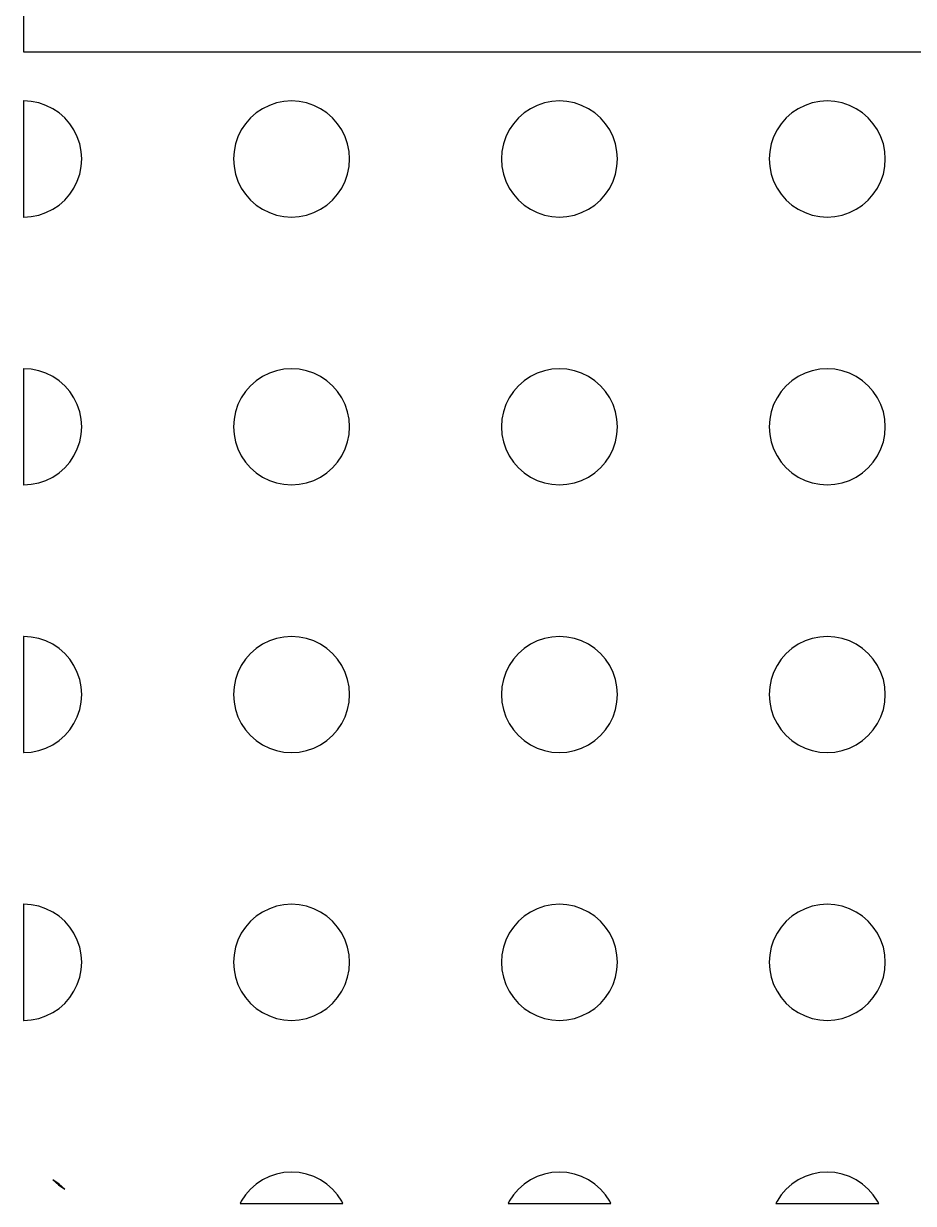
# Model space of a CAD drawing. Header units: metres. Extents: x -105 to 105, y -149 to 149.
# Drawn here: x -105 to -55.2, y -148.5 to -82.4 of the extents above; entities that cross this region are included whole.
import ezdxf

# ---------------------------------------------------------------- set-up
doc = ezdxf.new("R2010")
doc.units = ezdxf.units.M

msp = doc.modelspace()

# ---------------------------------------------------------------- linework, layer by layer
for p, q in [((-105.005, -81.005), (-105.005, -83.995)), ((-105.005, -83.995), (-43.995, -83.995)), ((-105, -86.75), (-105.005, -86.7503)), ((-105.005, -86.7503), (-105.005, -93.2497)), ((-104.576, -86.7778), (-105, -86.75)), ((-104.159, -86.8607), (-104.576, -86.7778)), ((-103.756, -86.9974), (-104.159, -86.8607)), ((-103.375, -87.1854), (-103.756, -86.9974)), ((-103.022, -87.4216), (-103.375, -87.1854)), ((-91.625, -87.1854), (-91.9785, -87.4216)), ((-91.2437, -86.9974), (-91.625, -87.1854)), ((-90.8412, -86.8607), (-91.2437, -86.9974)), ((-90.4242, -86.7778), (-90.8412, -86.8607)), ((-90, -86.75), (-90.4242, -86.7778)), ((-89.5758, -86.7778), (-90, -86.75)), ((-89.1588, -86.8607), (-89.5758, -86.7778)), ((-88.7563, -86.9974), (-89.1588, -86.8607)), ((-88.375, -87.1854), (-88.7563, -86.9974)), ((-88.0215, -87.4216), (-88.375, -87.1854)), ((-76.625, -87.1854), (-76.9785, -87.4216)), ((-76.2437, -86.9974), (-76.625, -87.1854)), ((-75.8412, -86.8607), (-76.2437, -86.9974)), ((-75.4242, -86.7778), (-75.8412, -86.8607)), ((-75, -86.75), (-75.4242, -86.7778)), ((-74.5758, -86.7778), (-75, -86.75)), ((-74.1588, -86.8607), (-74.5758, -86.7778)), ((-73.7563, -86.9974), (-74.1588, -86.8607)), ((-73.375, -87.1854), (-73.7563, -86.9974)), ((-73.0215, -87.4216), (-73.375, -87.1854)), ((-61.625, -87.1854), (-61.9785, -87.4216)), ((-61.2437, -86.9974), (-61.625, -87.1854)), ((-60.8412, -86.8607), (-61.2437, -86.9974)), ((-60.4242, -86.7778), (-60.8412, -86.8607)), ((-60, -86.75), (-60.4242, -86.7778)), ((-59.5758, -86.7778), (-60, -86.75)), ((-59.1588, -86.8607), (-59.5758, -86.7778)), ((-58.7563, -86.9974), (-59.1588, -86.8607)), ((-58.375, -87.1854), (-58.7563, -86.9974)), ((-58.0215, -87.4216), (-58.375, -87.1854)), ((-102.702, -87.7019), (-103.022, -87.4216)), ((-102.422, -88.0215), (-102.702, -87.7019)), ((-92.2981, -87.7019), (-92.5784, -88.0215)), ((-91.9785, -87.4216), (-92.2981, -87.7019)), ((-87.7019, -87.7019), (-88.0215, -87.4216)), ((-87.4216, -88.0215), (-87.7019, -87.7019)), ((-77.2981, -87.7019), (-77.5784, -88.0215)), ((-76.9785, -87.4216), (-77.2981, -87.7019)), ((-72.7019, -87.7019), (-73.0215, -87.4216)), ((-72.4216, -88.0215), (-72.7019, -87.7019)), ((-62.2981, -87.7019), (-62.5784, -88.0215)), ((-61.9785, -87.4216), (-62.2981, -87.7019)), ((-57.7019, -87.7019), (-58.0215, -87.4216)), ((-57.4216, -88.0215), (-57.7019, -87.7019)), ((-102.185, -88.375), (-102.422, -88.0215)), ((-101.997, -88.7563), (-102.185, -88.375)), ((-92.8146, -88.375), (-93.0026, -88.7563)), ((-92.5784, -88.0215), (-92.8146, -88.375)), ((-87.1854, -88.375), (-87.4216, -88.0215)), ((-86.9974, -88.7563), (-87.1854, -88.375)), ((-77.8146, -88.375), (-78.0026, -88.7563)), ((-77.5784, -88.0215), (-77.8146, -88.375)), ((-72.1854, -88.375), (-72.4216, -88.0215)), ((-71.9974, -88.7563), (-72.1854, -88.375)), ((-62.8146, -88.375), (-63.0026, -88.7563)), ((-62.5784, -88.0215), (-62.8146, -88.375)), ((-57.1854, -88.375), (-57.4216, -88.0215)), ((-56.9974, -88.7563), (-57.1854, -88.375)), ((-101.861, -89.1588), (-101.997, -88.7563)), ((-101.778, -89.5758), (-101.861, -89.1588)), ((-93.1393, -89.1588), (-93.2222, -89.5758)), ((-93.0026, -88.7563), (-93.1393, -89.1588)), ((-86.8607, -89.1588), (-86.9974, -88.7563)), ((-86.7778, -89.5758), (-86.8607, -89.1588)), ((-78.1393, -89.1588), (-78.2222, -89.5758)), ((-78.0026, -88.7563), (-78.1393, -89.1588)), ((-71.8607, -89.1588), (-71.9974, -88.7563)), ((-71.7778, -89.5758), (-71.8607, -89.1588)), ((-63.1393, -89.1588), (-63.2222, -89.5758)), ((-63.0026, -88.7563), (-63.1393, -89.1588)), ((-56.8607, -89.1588), (-56.9974, -88.7563)), ((-56.7778, -89.5758), (-56.8607, -89.1588)), ((-101.75, -90), (-101.778, -89.5758)), ((-93.2222, -89.5758), (-93.25, -90)), ((-86.75, -90), (-86.7778, -89.5758)), ((-78.2222, -89.5758), (-78.25, -90)), ((-71.75, -90), (-71.7778, -89.5758)), ((-63.2222, -89.5758), (-63.25, -90)), ((-56.75, -90), (-56.7778, -89.5758)), ((-101.861, -90.8412), (-101.778, -90.4242)), ((-101.778, -90.4242), (-101.75, -90)), ((-93.25, -90), (-93.2222, -90.4242)), ((-93.2222, -90.4242), (-93.1393, -90.8412)), ((-86.8607, -90.8412), (-86.7778, -90.4242)), ((-86.7778, -90.4242), (-86.75, -90)), ((-78.25, -90), (-78.2222, -90.4242)), ((-78.2222, -90.4242), (-78.1393, -90.8412)), ((-71.8607, -90.8412), (-71.7778, -90.4242)), ((-71.7778, -90.4242), (-71.75, -90)), ((-63.25, -90), (-63.2222, -90.4242)), ((-63.2222, -90.4242), (-63.1393, -90.8412)), ((-56.8607, -90.8412), (-56.7778, -90.4242)), ((-56.7778, -90.4242), (-56.75, -90)), ((-101.997, -91.2437), (-101.861, -90.8412)), ((-93.1393, -90.8412), (-93.0026, -91.2437)), ((-86.9974, -91.2437), (-86.8607, -90.8412)), ((-78.1393, -90.8412), (-78.0026, -91.2437)), ((-71.9974, -91.2437), (-71.8607, -90.8412)), ((-63.1393, -90.8412), (-63.0026, -91.2437)), ((-56.9974, -91.2437), (-56.8607, -90.8412)), ((-102.422, -91.9785), (-102.185, -91.625)), ((-102.185, -91.625), (-101.997, -91.2437)), ((-93.0026, -91.2437), (-92.8146, -91.625)), ((-92.8146, -91.625), (-92.5784, -91.9785)), ((-87.4216, -91.9785), (-87.1854, -91.625)), ((-87.1854, -91.625), (-86.9974, -91.2437)), ((-78.0026, -91.2437), (-77.8146, -91.625)), ((-77.8146, -91.625), (-77.5784, -91.9785)), ((-72.4216, -91.9785), (-72.1854, -91.625)), ((-72.1854, -91.625), (-71.9974, -91.2437)), ((-63.0026, -91.2437), (-62.8146, -91.625)), ((-62.8146, -91.625), (-62.5784, -91.9785)), ((-57.4216, -91.9785), (-57.1854, -91.625)), ((-57.1854, -91.625), (-56.9974, -91.2437)), ((-103.022, -92.5784), (-102.702, -92.2981)), ((-102.702, -92.2981), (-102.422, -91.9785)), ((-92.5784, -91.9785), (-92.2981, -92.2981)), ((-92.2981, -92.2981), (-91.9785, -92.5784)), ((-88.0215, -92.5784), (-87.7019, -92.2981)), ((-87.7019, -92.2981), (-87.4216, -91.9785)), ((-77.5784, -91.9785), (-77.2981, -92.2981)), ((-77.2981, -92.2981), (-76.9785, -92.5784)), ((-73.0215, -92.5784), (-72.7019, -92.2981)), ((-72.7019, -92.2981), (-72.4216, -91.9785)), ((-62.5784, -91.9785), (-62.2981, -92.2981)), ((-62.2981, -92.2981), (-61.9785, -92.5784)), ((-58.0215, -92.5784), (-57.7019, -92.2981)), ((-57.7019, -92.2981), (-57.4216, -91.9785)), ((-104.576, -93.2222), (-104.159, -93.1393)), ((-104.159, -93.1393), (-103.756, -93.0026)), ((-103.756, -93.0026), (-103.375, -92.8146)), ((-103.375, -92.8146), (-103.022, -92.5784)), ((-91.9785, -92.5784), (-91.625, -92.8146)), ((-91.625, -92.8146), (-91.2437, -93.0026)), ((-91.2437, -93.0026), (-90.8412, -93.1393)), ((-90.8412, -93.1393), (-90.4242, -93.2222)), ((-89.5758, -93.2222), (-89.1588, -93.1393)), ((-89.1588, -93.1393), (-88.7563, -93.0026)), ((-88.7563, -93.0026), (-88.375, -92.8146)), ((-88.375, -92.8146), (-88.0215, -92.5784)), ((-76.9785, -92.5784), (-76.625, -92.8146)), ((-76.625, -92.8146), (-76.2437, -93.0026)), ((-76.2437, -93.0026), (-75.8412, -93.1393)), ((-75.8412, -93.1393), (-75.4242, -93.2222)), ((-74.5758, -93.2222), (-74.1588, -93.1393)), ((-74.1588, -93.1393), (-73.7563, -93.0026)), ((-73.7563, -93.0026), (-73.375, -92.8146)), ((-73.375, -92.8146), (-73.0215, -92.5784)), ((-61.9785, -92.5784), (-61.625, -92.8146)), ((-61.625, -92.8146), (-61.2437, -93.0026)), ((-61.2437, -93.0026), (-60.8412, -93.1393)), ((-60.8412, -93.1393), (-60.4242, -93.2222)), ((-59.5758, -93.2222), (-59.1588, -93.1393)), ((-59.1588, -93.1393), (-58.7563, -93.0026)), ((-58.7563, -93.0026), (-58.375, -92.8146)), ((-58.375, -92.8146), (-58.0215, -92.5784)), ((-105.005, -93.2497), (-105, -93.25)), ((-105, -93.25), (-104.576, -93.2222)), ((-90.4242, -93.2222), (-90, -93.25)), ((-90, -93.25), (-89.5758, -93.2222)), ((-75.4242, -93.2222), (-75, -93.25)), ((-75, -93.25), (-74.5758, -93.2222)), ((-60.4242, -93.2222), (-60, -93.25)), ((-60, -93.25), (-59.5758, -93.2222)), ((-105, -101.75), (-105.005, -101.75)), ((-105.005, -101.75), (-105.005, -108.25)), ((-104.576, -101.778), (-105, -101.75)), ((-104.159, -101.861), (-104.576, -101.778)), ((-90.4242, -101.778), (-90.8412, -101.861)), ((-90, -101.75), (-90.4242, -101.778)), ((-89.5758, -101.778), (-90, -101.75)), ((-89.1588, -101.861), (-89.5758, -101.778)), ((-75.4242, -101.778), (-75.8412, -101.861)), ((-75, -101.75), (-75.4242, -101.778)), ((-74.5758, -101.778), (-75, -101.75)), ((-74.1588, -101.861), (-74.5758, -101.778)), ((-60.4242, -101.778), (-60.8412, -101.861)), ((-60, -101.75), (-60.4242, -101.778)), ((-59.5758, -101.778), (-60, -101.75)), ((-59.1588, -101.861), (-59.5758, -101.778)), ((-103.756, -101.997), (-104.159, -101.861)), ((-103.375, -102.185), (-103.756, -101.997)), ((-103.022, -102.422), (-103.375, -102.185)), ((-102.702, -102.702), (-103.022, -102.422)), ((-91.9785, -102.422), (-92.2981, -102.702)), ((-91.625, -102.185), (-91.9785, -102.422)), ((-91.2437, -101.997), (-91.625, -102.185)), ((-90.8412, -101.861), (-91.2437, -101.997)), ((-88.7563, -101.997), (-89.1588, -101.861)), ((-88.375, -102.185), (-88.7563, -101.997)), ((-88.0215, -102.422), (-88.375, -102.185)), ((-87.7019, -102.702), (-88.0215, -102.422)), ((-76.9785, -102.422), (-77.2981, -102.702)), ((-76.625, -102.185), (-76.9785, -102.422)), ((-76.2437, -101.997), (-76.625, -102.185)), ((-75.8412, -101.861), (-76.2437, -101.997)), ((-73.7563, -101.997), (-74.1588, -101.861)), ((-73.375, -102.185), (-73.7563, -101.997)), ((-73.0215, -102.422), (-73.375, -102.185)), ((-72.7019, -102.702), (-73.0215, -102.422)), ((-61.9785, -102.422), (-62.2981, -102.702)), ((-61.625, -102.185), (-61.9785, -102.422)), ((-61.2437, -101.997), (-61.625, -102.185)), ((-60.8412, -101.861), (-61.2437, -101.997)), ((-58.7563, -101.997), (-59.1588, -101.861)), ((-58.375, -102.185), (-58.7563, -101.997)), ((-58.0215, -102.422), (-58.375, -102.185)), ((-57.7019, -102.702), (-58.0215, -102.422)), ((-102.422, -103.022), (-102.702, -102.702)), ((-102.185, -103.375), (-102.422, -103.022)), ((-92.5784, -103.022), (-92.8146, -103.375)), ((-92.2981, -102.702), (-92.5784, -103.022)), ((-87.4216, -103.022), (-87.7019, -102.702)), ((-87.1854, -103.375), (-87.4216, -103.022)), ((-77.5784, -103.022), (-77.8146, -103.375)), ((-77.2981, -102.702), (-77.5784, -103.022)), ((-72.4216, -103.022), (-72.7019, -102.702)), ((-72.1854, -103.375), (-72.4216, -103.022)), ((-62.5784, -103.022), (-62.8146, -103.375)), ((-62.2981, -102.702), (-62.5784, -103.022)), ((-57.4216, -103.022), (-57.7019, -102.702)), ((-57.1854, -103.375), (-57.4216, -103.022)), ((-101.997, -103.756), (-102.185, -103.375)), ((-101.861, -104.159), (-101.997, -103.756)), ((-93.0026, -103.756), (-93.1393, -104.159)), ((-92.8146, -103.375), (-93.0026, -103.756)), ((-86.9974, -103.756), (-87.1854, -103.375)), ((-86.8607, -104.159), (-86.9974, -103.756)), ((-78.0026, -103.756), (-78.1393, -104.159)), ((-77.8146, -103.375), (-78.0026, -103.756)), ((-71.9974, -103.756), (-72.1854, -103.375)), ((-71.8607, -104.159), (-71.9974, -103.756)), ((-63.0026, -103.756), (-63.1393, -104.159)), ((-62.8146, -103.375), (-63.0026, -103.756)), ((-56.9974, -103.756), (-57.1854, -103.375)), ((-56.8607, -104.159), (-56.9974, -103.756)), ((-101.778, -104.576), (-101.861, -104.159)), ((-93.1393, -104.159), (-93.2222, -104.576)), ((-86.7778, -104.576), (-86.8607, -104.159)), ((-78.1393, -104.159), (-78.2222, -104.576)), ((-71.7778, -104.576), (-71.8607, -104.159)), ((-63.1393, -104.159), (-63.2222, -104.576)), ((-56.7778, -104.576), (-56.8607, -104.159)), ((-101.75, -105), (-101.778, -104.576)), ((-101.778, -105.424), (-101.75, -105)), ((-93.2222, -104.576), (-93.25, -105)), ((-93.25, -105), (-93.2222, -105.424)), ((-86.75, -105), (-86.7778, -104.576)), ((-86.7778, -105.424), (-86.75, -105)), ((-78.2222, -104.576), (-78.25, -105)), ((-78.25, -105), (-78.2222, -105.424)), ((-71.75, -105), (-71.7778, -104.576)), ((-71.7778, -105.424), (-71.75, -105)), ((-63.2222, -104.576), (-63.25, -105)), ((-63.25, -105), (-63.2222, -105.424)), ((-56.75, -105), (-56.7778, -104.576)), ((-56.7778, -105.424), (-56.75, -105)), ((-101.861, -105.841), (-101.778, -105.424)), ((-93.2222, -105.424), (-93.1393, -105.841)), ((-86.8607, -105.841), (-86.7778, -105.424)), ((-78.2222, -105.424), (-78.1393, -105.841)), ((-71.8607, -105.841), (-71.7778, -105.424)), ((-63.2222, -105.424), (-63.1393, -105.841)), ((-56.8607, -105.841), (-56.7778, -105.424)), ((-102.185, -106.625), (-101.997, -106.244)), ((-101.997, -106.244), (-101.861, -105.841)), ((-93.1393, -105.841), (-93.0026, -106.244)), ((-93.0026, -106.244), (-92.8146, -106.625)), ((-87.1854, -106.625), (-86.9974, -106.244)), ((-86.9974, -106.244), (-86.8607, -105.841)), ((-78.1393, -105.841), (-78.0026, -106.244)), ((-78.0026, -106.244), (-77.8146, -106.625)), ((-72.1854, -106.625), (-71.9974, -106.244)), ((-71.9974, -106.244), (-71.8607, -105.841)), ((-63.1393, -105.841), (-63.0026, -106.244)), ((-63.0026, -106.244), (-62.8146, -106.625)), ((-57.1854, -106.625), (-56.9974, -106.244)), ((-56.9974, -106.244), (-56.8607, -105.841)), ((-102.702, -107.298), (-102.422, -106.978)), ((-102.422, -106.978), (-102.185, -106.625)), ((-92.8146, -106.625), (-92.5784, -106.978)), ((-92.5784, -106.978), (-92.2981, -107.298)), ((-87.7019, -107.298), (-87.4216, -106.978)), ((-87.4216, -106.978), (-87.1854, -106.625)), ((-77.8146, -106.625), (-77.5784, -106.978)), ((-77.5784, -106.978), (-77.2981, -107.298)), ((-72.7019, -107.298), (-72.4216, -106.978)), ((-72.4216, -106.978), (-72.1854, -106.625)), ((-62.8146, -106.625), (-62.5784, -106.978)), ((-62.5784, -106.978), (-62.2981, -107.298)), ((-57.7019, -107.298), (-57.4216, -106.978)), ((-57.4216, -106.978), (-57.1854, -106.625)), ((-103.375, -107.815), (-103.022, -107.578)), ((-103.022, -107.578), (-102.702, -107.298)), ((-92.2981, -107.298), (-91.9785, -107.578)), ((-91.9785, -107.578), (-91.625, -107.815)), ((-88.375, -107.815), (-88.0215, -107.578)), ((-88.0215, -107.578), (-87.7019, -107.298)), ((-77.2981, -107.298), (-76.9785, -107.578)), ((-76.9785, -107.578), (-76.625, -107.815)), ((-73.375, -107.815), (-73.0215, -107.578)), ((-73.0215, -107.578), (-72.7019, -107.298)), ((-62.2981, -107.298), (-61.9785, -107.578)), ((-61.9785, -107.578), (-61.625, -107.815)), ((-58.375, -107.815), (-58.0215, -107.578)), ((-58.0215, -107.578), (-57.7019, -107.298)), ((-105.005, -108.25), (-105, -108.25)), ((-105, -108.25), (-104.576, -108.222)), ((-104.576, -108.222), (-104.159, -108.139)), ((-104.159, -108.139), (-103.756, -108.003)), ((-103.756, -108.003), (-103.375, -107.815)), ((-91.625, -107.815), (-91.2437, -108.003)), ((-91.2437, -108.003), (-90.8412, -108.139)), ((-90.8412, -108.139), (-90.4242, -108.222)), ((-90.4242, -108.222), (-90, -108.25)), ((-90, -108.25), (-89.5758, -108.222)), ((-89.5758, -108.222), (-89.1588, -108.139)), ((-89.1588, -108.139), (-88.7563, -108.003)), ((-88.7563, -108.003), (-88.375, -107.815)), ((-76.625, -107.815), (-76.2437, -108.003)), ((-76.2437, -108.003), (-75.8412, -108.139)), ((-75.8412, -108.139), (-75.4242, -108.222)), ((-75.4242, -108.222), (-75, -108.25)), ((-75, -108.25), (-74.5758, -108.222)), ((-74.5758, -108.222), (-74.1588, -108.139)), ((-74.1588, -108.139), (-73.7563, -108.003)), ((-73.7563, -108.003), (-73.375, -107.815)), ((-61.625, -107.815), (-61.2437, -108.003)), ((-61.2437, -108.003), (-60.8412, -108.139)), ((-60.8412, -108.139), (-60.4242, -108.222)), ((-60.4242, -108.222), (-60, -108.25)), ((-60, -108.25), (-59.5758, -108.222)), ((-59.5758, -108.222), (-59.1588, -108.139)), ((-59.1588, -108.139), (-58.7563, -108.003)), ((-58.7563, -108.003), (-58.375, -107.815)), ((-105, -116.75), (-105.005, -116.75)), ((-105.005, -116.75), (-105.005, -123.25)), ((-104.576, -116.778), (-105, -116.75)), ((-104.159, -116.861), (-104.576, -116.778)), ((-103.756, -116.997), (-104.159, -116.861)), ((-90.8412, -116.861), (-91.2437, -116.997)), ((-90.4242, -116.778), (-90.8412, -116.861)), ((-90, -116.75), (-90.4242, -116.778)), ((-89.5758, -116.778), (-90, -116.75)), ((-89.1588, -116.861), (-89.5758, -116.778)), ((-88.7563, -116.997), (-89.1588, -116.861)), ((-75.8412, -116.861), (-76.2437, -116.997)), ((-75.4242, -116.778), (-75.8412, -116.861)), ((-75, -116.75), (-75.4242, -116.778)), ((-74.5758, -116.778), (-75, -116.75)), ((-74.1588, -116.861), (-74.5758, -116.778)), ((-73.7563, -116.997), (-74.1588, -116.861)), ((-60.8412, -116.861), (-61.2437, -116.997)), ((-60.4242, -116.778), (-60.8412, -116.861)), ((-60, -116.75), (-60.4242, -116.778)), ((-59.5758, -116.778), (-60, -116.75)), ((-59.1588, -116.861), (-59.5758, -116.778)), ((-58.7563, -116.997), (-59.1588, -116.861)), ((-103.375, -117.185), (-103.756, -116.997)), ((-103.022, -117.422), (-103.375, -117.185)), ((-102.702, -117.702), (-103.022, -117.422)), ((-91.9785, -117.422), (-92.2981, -117.702)), ((-91.625, -117.185), (-91.9785, -117.422)), ((-91.2437, -116.997), (-91.625, -117.185)), ((-88.375, -117.185), (-88.7563, -116.997)), ((-88.0215, -117.422), (-88.375, -117.185)), ((-87.7019, -117.702), (-88.0215, -117.422)), ((-76.9785, -117.422), (-77.2981, -117.702)), ((-76.625, -117.185), (-76.9785, -117.422)), ((-76.2437, -116.997), (-76.625, -117.185)), ((-73.375, -117.185), (-73.7563, -116.997)), ((-73.0215, -117.422), (-73.375, -117.185)), ((-72.7019, -117.702), (-73.0215, -117.422)), ((-61.9785, -117.422), (-62.2981, -117.702)), ((-61.625, -117.185), (-61.9785, -117.422)), ((-61.2437, -116.997), (-61.625, -117.185)), ((-58.375, -117.185), (-58.7563, -116.997)), ((-58.0215, -117.422), (-58.375, -117.185)), ((-57.7019, -117.702), (-58.0215, -117.422)), ((-102.422, -118.022), (-102.702, -117.702)), ((-102.185, -118.375), (-102.422, -118.022)), ((-92.5784, -118.022), (-92.8146, -118.375)), ((-92.2981, -117.702), (-92.5784, -118.022)), ((-87.4216, -118.022), (-87.7019, -117.702)), ((-87.1854, -118.375), (-87.4216, -118.022)), ((-77.5784, -118.022), (-77.8146, -118.375)), ((-77.2981, -117.702), (-77.5784, -118.022)), ((-72.4216, -118.022), (-72.7019, -117.702)), ((-72.1854, -118.375), (-72.4216, -118.022)), ((-62.5784, -118.022), (-62.8146, -118.375)), ((-62.2981, -117.702), (-62.5784, -118.022)), ((-57.4216, -118.022), (-57.7019, -117.702)), ((-57.1854, -118.375), (-57.4216, -118.022)), ((-101.997, -118.756), (-102.185, -118.375)), ((-101.861, -119.159), (-101.997, -118.756)), ((-93.0026, -118.756), (-93.1393, -119.159)), ((-92.8146, -118.375), (-93.0026, -118.756)), ((-86.9974, -118.756), (-87.1854, -118.375)), ((-86.8607, -119.159), (-86.9974, -118.756)), ((-78.0026, -118.756), (-78.1393, -119.159)), ((-77.8146, -118.375), (-78.0026, -118.756)), ((-71.9974, -118.756), (-72.1854, -118.375)), ((-71.8607, -119.159), (-71.9974, -118.756)), ((-63.0026, -118.756), (-63.1393, -119.159)), ((-62.8146, -118.375), (-63.0026, -118.756)), ((-56.9974, -118.756), (-57.1854, -118.375)), ((-56.8607, -119.159), (-56.9974, -118.756)), ((-101.778, -119.576), (-101.861, -119.159)), ((-101.75, -120), (-101.778, -119.576)), ((-93.2222, -119.576), (-93.25, -120)), ((-93.1393, -119.159), (-93.2222, -119.576)), ((-86.7778, -119.576), (-86.8607, -119.159)), ((-86.75, -120), (-86.7778, -119.576)), ((-78.2222, -119.576), (-78.25, -120)), ((-78.1393, -119.159), (-78.2222, -119.576)), ((-71.7778, -119.576), (-71.8607, -119.159)), ((-71.75, -120), (-71.7778, -119.576)), ((-63.2222, -119.576), (-63.25, -120)), ((-63.1393, -119.159), (-63.2222, -119.576)), ((-56.7778, -119.576), (-56.8607, -119.159)), ((-56.75, -120), (-56.7778, -119.576)), ((-101.778, -120.424), (-101.75, -120)), ((-93.25, -120), (-93.2222, -120.424)), ((-86.7778, -120.424), (-86.75, -120)), ((-78.25, -120), (-78.2222, -120.424)), ((-71.7778, -120.424), (-71.75, -120)), ((-63.25, -120), (-63.2222, -120.424)), ((-56.7778, -120.424), (-56.75, -120)), ((-101.997, -121.244), (-101.861, -120.841)), ((-101.861, -120.841), (-101.778, -120.424)), ((-93.2222, -120.424), (-93.1393, -120.841)), ((-93.1393, -120.841), (-93.0026, -121.244)), ((-86.9974, -121.244), (-86.8607, -120.841)), ((-86.8607, -120.841), (-86.7778, -120.424)), ((-78.2222, -120.424), (-78.1393, -120.841)), ((-78.1393, -120.841), (-78.0026, -121.244)), ((-71.9974, -121.244), (-71.8607, -120.841)), ((-71.8607, -120.841), (-71.7778, -120.424)), ((-63.2222, -120.424), (-63.1393, -120.841)), ((-63.1393, -120.841), (-63.0026, -121.244)), ((-56.9974, -121.244), (-56.8607, -120.841)), ((-56.8607, -120.841), (-56.7778, -120.424)), ((-102.185, -121.625), (-101.997, -121.244)), ((-93.0026, -121.244), (-92.8146, -121.625)), ((-87.1854, -121.625), (-86.9974, -121.244)), ((-78.0026, -121.244), (-77.8146, -121.625)), ((-72.1854, -121.625), (-71.9974, -121.244)), ((-63.0026, -121.244), (-62.8146, -121.625)), ((-57.1854, -121.625), (-56.9974, -121.244)), ((-102.702, -122.298), (-102.422, -121.978)), ((-102.422, -121.978), (-102.185, -121.625)), ((-92.8146, -121.625), (-92.5784, -121.978)), ((-92.5784, -121.978), (-92.2981, -122.298)), ((-87.7019, -122.298), (-87.4216, -121.978)), ((-87.4216, -121.978), (-87.1854, -121.625)), ((-77.8146, -121.625), (-77.5784, -121.978)), ((-77.5784, -121.978), (-77.2981, -122.298)), ((-72.7019, -122.298), (-72.4216, -121.978)), ((-72.4216, -121.978), (-72.1854, -121.625)), ((-62.8146, -121.625), (-62.5784, -121.978)), ((-62.5784, -121.978), (-62.2981, -122.298)), ((-57.7019, -122.298), (-57.4216, -121.978)), ((-57.4216, -121.978), (-57.1854, -121.625)), ((-103.756, -123.003), (-103.375, -122.815)), ((-103.375, -122.815), (-103.022, -122.578)), ((-103.022, -122.578), (-102.702, -122.298)), ((-92.2981, -122.298), (-91.9785, -122.578)), ((-91.9785, -122.578), (-91.625, -122.815)), ((-91.625, -122.815), (-91.2437, -123.003)), ((-88.7563, -123.003), (-88.375, -122.815)), ((-88.375, -122.815), (-88.0215, -122.578)), ((-88.0215, -122.578), (-87.7019, -122.298)), ((-77.2981, -122.298), (-76.9785, -122.578)), ((-76.9785, -122.578), (-76.625, -122.815)), ((-76.625, -122.815), (-76.2437, -123.003)), ((-73.7563, -123.003), (-73.375, -122.815)), ((-73.375, -122.815), (-73.0215, -122.578)), ((-73.0215, -122.578), (-72.7019, -122.298)), ((-62.2981, -122.298), (-61.9785, -122.578)), ((-61.9785, -122.578), (-61.625, -122.815)), ((-61.625, -122.815), (-61.2437, -123.003)), ((-58.7563, -123.003), (-58.375, -122.815)), ((-58.375, -122.815), (-58.0215, -122.578)), ((-58.0215, -122.578), (-57.7019, -122.298)), ((-105.005, -123.25), (-105, -123.25)), ((-105, -123.25), (-104.576, -123.222)), ((-104.576, -123.222), (-104.159, -123.139)), ((-104.159, -123.139), (-103.756, -123.003)), ((-91.2437, -123.003), (-90.8412, -123.139)), ((-90.8412, -123.139), (-90.4242, -123.222)), ((-90.4242, -123.222), (-90, -123.25)), ((-90, -123.25), (-89.5758, -123.222)), ((-89.5758, -123.222), (-89.1588, -123.139)), ((-89.1588, -123.139), (-88.7563, -123.003)), ((-76.2437, -123.003), (-75.8412, -123.139)), ((-75.8412, -123.139), (-75.4242, -123.222)), ((-75.4242, -123.222), (-75, -123.25)), ((-75, -123.25), (-74.5758, -123.222)), ((-74.5758, -123.222), (-74.1588, -123.139)), ((-74.1588, -123.139), (-73.7563, -123.003)), ((-61.2437, -123.003), (-60.8412, -123.139)), ((-60.8412, -123.139), (-60.4242, -123.222)), ((-60.4242, -123.222), (-60, -123.25)), ((-60, -123.25), (-59.5758, -123.222)), ((-59.5758, -123.222), (-59.1588, -123.139)), ((-59.1588, -123.139), (-58.7563, -123.003)), ((-105, -131.75), (-105.005, -131.75)), ((-105.005, -131.75), (-105.005, -138.25)), ((-104.576, -131.778), (-105, -131.75)), ((-104.159, -131.861), (-104.576, -131.778)), ((-103.756, -131.997), (-104.159, -131.861)), ((-103.375, -132.185), (-103.756, -131.997)), ((-91.2437, -131.997), (-91.625, -132.185)), ((-90.8412, -131.861), (-91.2437, -131.997)), ((-90.4242, -131.778), (-90.8412, -131.861)), ((-90, -131.75), (-90.4242, -131.778)), ((-89.5758, -131.778), (-90, -131.75)), ((-89.1588, -131.861), (-89.5758, -131.778)), ((-88.7563, -131.997), (-89.1588, -131.861)), ((-88.375, -132.185), (-88.7563, -131.997)), ((-76.2437, -131.997), (-76.625, -132.185)), ((-75.8412, -131.861), (-76.2437, -131.997)), ((-75.4242, -131.778), (-75.8412, -131.861)), ((-75, -131.75), (-75.4242, -131.778)), ((-74.5758, -131.778), (-75, -131.75)), ((-74.1588, -131.861), (-74.5758, -131.778)), ((-73.7563, -131.997), (-74.1588, -131.861)), ((-73.375, -132.185), (-73.7563, -131.997)), ((-61.2437, -131.997), (-61.625, -132.185)), ((-60.8412, -131.861), (-61.2437, -131.997)), ((-60.4242, -131.778), (-60.8412, -131.861)), ((-60, -131.75), (-60.4242, -131.778)), ((-59.5758, -131.778), (-60, -131.75)), ((-59.1588, -131.861), (-59.5758, -131.778)), ((-58.7563, -131.997), (-59.1588, -131.861)), ((-58.375, -132.185), (-58.7563, -131.997)), ((-103.022, -132.422), (-103.375, -132.185)), ((-102.702, -132.702), (-103.022, -132.422)), ((-102.422, -133.022), (-102.702, -132.702)), ((-92.2981, -132.702), (-92.5784, -133.022)), ((-91.9785, -132.422), (-92.2981, -132.702)), ((-91.625, -132.185), (-91.9785, -132.422)), ((-88.0215, -132.422), (-88.375, -132.185)), ((-87.7019, -132.702), (-88.0215, -132.422)), ((-87.4216, -133.022), (-87.7019, -132.702)), ((-77.2981, -132.702), (-77.5784, -133.022)), ((-76.9785, -132.422), (-77.2981, -132.702)), ((-76.625, -132.185), (-76.9785, -132.422)), ((-73.0215, -132.422), (-73.375, -132.185)), ((-72.7019, -132.702), (-73.0215, -132.422)), ((-72.4216, -133.022), (-72.7019, -132.702)), ((-62.2981, -132.702), (-62.5784, -133.022)), ((-61.9785, -132.422), (-62.2981, -132.702)), ((-61.625, -132.185), (-61.9785, -132.422)), ((-58.0215, -132.422), (-58.375, -132.185)), ((-57.7019, -132.702), (-58.0215, -132.422)), ((-57.4216, -133.022), (-57.7019, -132.702)), ((-102.185, -133.375), (-102.422, -133.022)), ((-101.997, -133.756), (-102.185, -133.375)), ((-92.8146, -133.375), (-93.0026, -133.756)), ((-92.5784, -133.022), (-92.8146, -133.375)), ((-87.1854, -133.375), (-87.4216, -133.022)), ((-86.9974, -133.756), (-87.1854, -133.375)), ((-77.8146, -133.375), (-78.0026, -133.756)), ((-77.5784, -133.022), (-77.8146, -133.375)), ((-72.1854, -133.375), (-72.4216, -133.022)), ((-71.9974, -133.756), (-72.1854, -133.375)), ((-62.8146, -133.375), (-63.0026, -133.756)), ((-62.5784, -133.022), (-62.8146, -133.375)), ((-57.1854, -133.375), (-57.4216, -133.022)), ((-56.9974, -133.756), (-57.1854, -133.375)), ((-101.861, -134.159), (-101.997, -133.756)), ((-101.778, -134.576), (-101.861, -134.159)), ((-93.1393, -134.159), (-93.2222, -134.576)), ((-93.0026, -133.756), (-93.1393, -134.159)), ((-86.8607, -134.159), (-86.9974, -133.756)), ((-86.7778, -134.576), (-86.8607, -134.159)), ((-78.1393, -134.159), (-78.2222, -134.576)), ((-78.0026, -133.756), (-78.1393, -134.159)), ((-71.8607, -134.159), (-71.9974, -133.756)), ((-71.7778, -134.576), (-71.8607, -134.159)), ((-63.1393, -134.159), (-63.2222, -134.576)), ((-63.0026, -133.756), (-63.1393, -134.159)), ((-56.8607, -134.159), (-56.9974, -133.756)), ((-56.7778, -134.576), (-56.8607, -134.159)), ((-101.75, -135), (-101.778, -134.576)), ((-93.2222, -134.576), (-93.25, -135)), ((-86.75, -135), (-86.7778, -134.576)), ((-78.2222, -134.576), (-78.25, -135)), ((-71.75, -135), (-71.7778, -134.576)), ((-63.2222, -134.576), (-63.25, -135)), ((-56.75, -135), (-56.7778, -134.576)), ((-101.861, -135.841), (-101.778, -135.424)), ((-101.778, -135.424), (-101.75, -135)), ((-93.25, -135), (-93.2222, -135.424)), ((-93.2222, -135.424), (-93.1393, -135.841)), ((-86.8607, -135.841), (-86.7778, -135.424)), ((-86.7778, -135.424), (-86.75, -135)), ((-78.25, -135), (-78.2222, -135.424)), ((-78.2222, -135.424), (-78.1393, -135.841)), ((-71.8607, -135.841), (-71.7778, -135.424)), ((-71.7778, -135.424), (-71.75, -135)), ((-63.25, -135), (-63.2222, -135.424)), ((-63.2222, -135.424), (-63.1393, -135.841)), ((-56.8607, -135.841), (-56.7778, -135.424)), ((-56.7778, -135.424), (-56.75, -135)), ((-101.997, -136.244), (-101.861, -135.841)), ((-93.1393, -135.841), (-93.0026, -136.244)), ((-86.9974, -136.244), (-86.8607, -135.841)), ((-78.1393, -135.841), (-78.0026, -136.244)), ((-71.9974, -136.244), (-71.8607, -135.841)), ((-63.1393, -135.841), (-63.0026, -136.244)), ((-56.9974, -136.244), (-56.8607, -135.841)), ((-102.422, -136.978), (-102.185, -136.625)), ((-102.185, -136.625), (-101.997, -136.244)), ((-93.0026, -136.244), (-92.8146, -136.625)), ((-92.8146, -136.625), (-92.5784, -136.978)), ((-87.4216, -136.978), (-87.1854, -136.625)), ((-87.1854, -136.625), (-86.9974, -136.244)), ((-78.0026, -136.244), (-77.8146, -136.625)), ((-77.8146, -136.625), (-77.5784, -136.978)), ((-72.4216, -136.978), (-72.1854, -136.625)), ((-72.1854, -136.625), (-71.9974, -136.244)), ((-63.0026, -136.244), (-62.8146, -136.625)), ((-62.8146, -136.625), (-62.5784, -136.978)), ((-57.4216, -136.978), (-57.1854, -136.625)), ((-57.1854, -136.625), (-56.9974, -136.244)), ((-103.022, -137.578), (-102.702, -137.298)), ((-102.702, -137.298), (-102.422, -136.978)), ((-92.5784, -136.978), (-92.2981, -137.298)), ((-92.2981, -137.298), (-91.9785, -137.578)), ((-88.0215, -137.578), (-87.7019, -137.298)), ((-87.7019, -137.298), (-87.4216, -136.978)), ((-77.5784, -136.978), (-77.2981, -137.298)), ((-77.2981, -137.298), (-76.9785, -137.578)), ((-73.0215, -137.578), (-72.7019, -137.298)), ((-72.7019, -137.298), (-72.4216, -136.978)), ((-62.5784, -136.978), (-62.2981, -137.298)), ((-62.2981, -137.298), (-61.9785, -137.578)), ((-58.0215, -137.578), (-57.7019, -137.298)), ((-57.7019, -137.298), (-57.4216, -136.978)), ((-104.159, -138.139), (-103.756, -138.003)), ((-103.756, -138.003), (-103.375, -137.815)), ((-103.375, -137.815), (-103.022, -137.578)), ((-91.9785, -137.578), (-91.625, -137.815)), ((-91.625, -137.815), (-91.2437, -138.003)), ((-91.2437, -138.003), (-90.8412, -138.139)), ((-89.1588, -138.139), (-88.7563, -138.003)), ((-88.7563, -138.003), (-88.375, -137.815)), ((-88.375, -137.815), (-88.0215, -137.578)), ((-76.9785, -137.578), (-76.625, -137.815)), ((-76.625, -137.815), (-76.2437, -138.003)), ((-76.2437, -138.003), (-75.8412, -138.139)), ((-74.1588, -138.139), (-73.7563, -138.003)), ((-73.7563, -138.003), (-73.375, -137.815)), ((-73.375, -137.815), (-73.0215, -137.578)), ((-61.9785, -137.578), (-61.625, -137.815)), ((-61.625, -137.815), (-61.2437, -138.003)), ((-61.2437, -138.003), (-60.8412, -138.139)), ((-59.1588, -138.139), (-58.7563, -138.003)), ((-58.7563, -138.003), (-58.375, -137.815)), ((-58.375, -137.815), (-58.0215, -137.578)), ((-105.005, -138.25), (-105, -138.25)), ((-105, -138.25), (-104.576, -138.222)), ((-104.576, -138.222), (-104.159, -138.139)), ((-90.8412, -138.139), (-90.4242, -138.222)), ((-90.4242, -138.222), (-90, -138.25)), ((-90, -138.25), (-89.5758, -138.222)), ((-89.5758, -138.222), (-89.1588, -138.139)), ((-75.8412, -138.139), (-75.4242, -138.222)), ((-75.4242, -138.222), (-75, -138.25)), ((-75, -138.25), (-74.5758, -138.222)), ((-74.5758, -138.222), (-74.1588, -138.139)), ((-60.8412, -138.139), (-60.4242, -138.222)), ((-60.4242, -138.222), (-60, -138.25)), ((-60, -138.25), (-59.5758, -138.222)), ((-59.5758, -138.222), (-59.1588, -138.139)), ((-103.375, -147.185), (-103.376, -147.185)), ((-103.376, -147.185), (-103.049, -147.472)), ((-103.022, -147.422), (-103.375, -147.185)), ((-91.625, -147.185), (-91.9785, -147.422)), ((-91.2437, -146.997), (-91.625, -147.185)), ((-90.8412, -146.861), (-91.2437, -146.997)), ((-90.4242, -146.778), (-90.8412, -146.861)), ((-90, -146.75), (-90.4242, -146.778)), ((-89.5758, -146.778), (-90, -146.75)), ((-89.1588, -146.861), (-89.5758, -146.778)), ((-88.7563, -146.997), (-89.1588, -146.861)), ((-88.375, -147.185), (-88.7563, -146.997)), ((-88.0215, -147.422), (-88.375, -147.185)), ((-76.625, -147.185), (-76.9785, -147.422)), ((-76.2437, -146.997), (-76.625, -147.185)), ((-75.8412, -146.861), (-76.2437, -146.997)), ((-75.4242, -146.778), (-75.8412, -146.861)), ((-75, -146.75), (-75.4242, -146.778)), ((-74.5758, -146.778), (-75, -146.75)), ((-74.1588, -146.861), (-74.5758, -146.778)), ((-73.7563, -146.997), (-74.1588, -146.861)), ((-73.375, -147.185), (-73.7563, -146.997)), ((-73.0215, -147.422), (-73.375, -147.185)), ((-61.625, -147.185), (-61.9785, -147.422)), ((-61.2437, -146.997), (-61.625, -147.185)), ((-60.8412, -146.861), (-61.2437, -146.997)), ((-60.4242, -146.778), (-60.8412, -146.861)), ((-60, -146.75), (-60.4242, -146.778)), ((-59.5758, -146.778), (-60, -146.75)), ((-59.1588, -146.861), (-59.5758, -146.778)), ((-58.7563, -146.997), (-59.1588, -146.861)), ((-58.375, -147.185), (-58.7563, -146.997)), ((-58.0215, -147.422), (-58.375, -147.185)), ((-103.049, -147.472), (-102.698, -147.706)), ((-102.702, -147.702), (-103.022, -147.422)), ((-102.698, -147.706), (-102.702, -147.702)), ((-92.5784, -148.022), (-92.8146, -148.375)), ((-92.2981, -147.702), (-92.5784, -148.022)), ((-91.9785, -147.422), (-92.2981, -147.702)), ((-87.7019, -147.702), (-88.0215, -147.422)), ((-87.4216, -148.022), (-87.7019, -147.702)), ((-87.1854, -148.375), (-87.4216, -148.022)), ((-77.5784, -148.022), (-77.8146, -148.375)), ((-77.2981, -147.702), (-77.5784, -148.022)), ((-76.9785, -147.422), (-77.2981, -147.702)), ((-72.7019, -147.702), (-73.0215, -147.422)), ((-72.4216, -148.022), (-72.7019, -147.702)), ((-72.1854, -148.375), (-72.4216, -148.022)), ((-62.5784, -148.022), (-62.8146, -148.375)), ((-62.2981, -147.702), (-62.5784, -148.022)), ((-61.9785, -147.422), (-62.2981, -147.702)), ((-57.7019, -147.702), (-58.0215, -147.422)), ((-57.4216, -148.022), (-57.7019, -147.702)), ((-57.1854, -148.375), (-57.4216, -148.022)), ((-92.8146, -148.375), (-92.8787, -148.505)), ((-92.8787, -148.505), (-87.1213, -148.505)), ((-87.1213, -148.505), (-87.1854, -148.375)), ((-77.8146, -148.375), (-77.8787, -148.505)), ((-77.8787, -148.505), (-72.1213, -148.505)), ((-72.1213, -148.505), (-72.1854, -148.375)), ((-62.8146, -148.375), (-62.8787, -148.505)), ((-62.8787, -148.505), (-57.1213, -148.505)), ((-57.1213, -148.505), (-57.1854, -148.375))]:
    msp.add_line(p, q)

doc.saveas('drawing.dxf')
